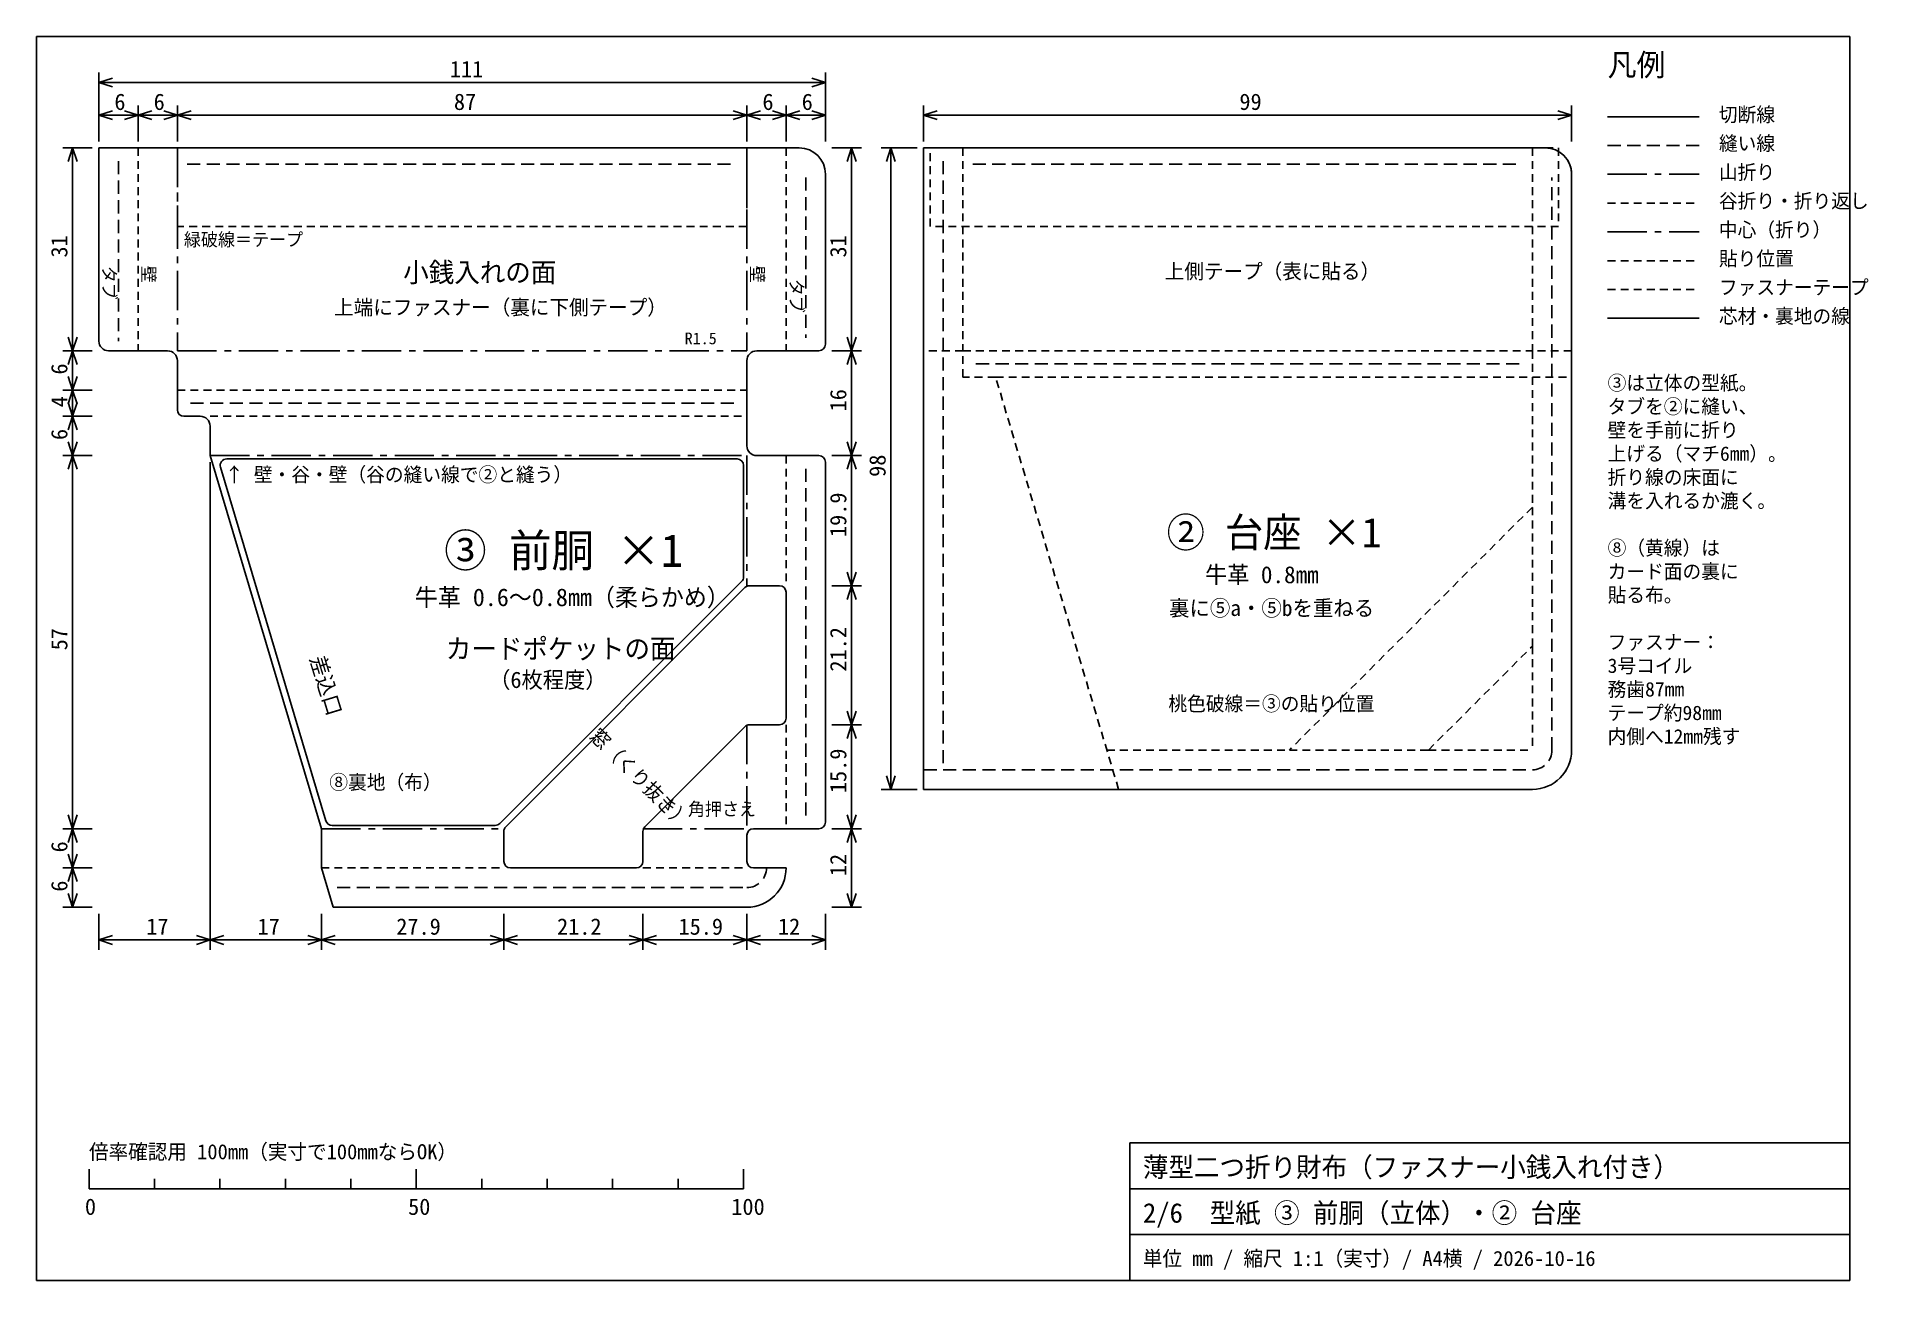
# Model space of a CAD drawing. Extents: x -138 to 141, y -95 to 95.
import ezdxf

# ---------------------------------------------------------------- set-up
doc = ezdxf.new("R2010")
doc.units = 0
for name, pattern in [('CENTER', [9.4, 6, -1.2, 1, -1.2]), ('DASHED', [3, 2, -1]), ('HIDDEN', [2, 1.2, -0.8])]:
    doc.linetypes.add(name, pattern=pattern)
for name, color, linetype in [('ファスナー', 3, 'CONTINUOUS'), ('中心線', 4, 'CENTER'), ('切断線', 7, 'CONTINUOUS'), ('図枠', 7, 'CONTINUOUS'), ('寸法', 7, 'CONTINUOUS'), ('山折り', 4, 'CENTER'), ('文字', 7, 'CONTINUOUS'), ('縫い線', 1, 'DASHED'), ('芯材・裏地', 2, 'CONTINUOUS'), ('谷折り', 4, 'HIDDEN'), ('貼り位置', 6, 'HIDDEN')]:
    doc.layers.add(name, color=color, linetype=linetype)

msp = doc.modelspace()

# ---------------------------------------------------------------- linework, layer by layer
at = {"layer": 'ファスナー', "color": 3, "linetype": 'HIDDEN'}
for p, q in [((-117, 78), (-30, 78)), ((-117, 66), (-117, 78)), ((-30, 78), (-30, 66)), ((-2, 78), (94, 78)), ((-2, 66), (-2, 78)), ((94, 78), (94, 66)), ((-30, 66), (-117, 66)), ((94, 66), (-2, 66)), ((101.5, 56.37), (115.5, 56.37))]:
    msp.add_line(p, q, dxfattribs=at)
at = {"layer": '中心線', "color": 4, "linetype": 'CENTER'}
msp.add_line((101.5, 65.17), (115.5, 65.17), dxfattribs=at)
at = {"layer": '切断線', "color": 7, "linetype": 'CONTINUOUS'}
for p, q in [((101.5, 82.77), (115.5, 82.77)), ((-129, 78), (-22, 78)), ((-129, 48.5), (-129, 78)), ((-3, 78), (92, 78)), ((-3, -20), (-3, 78)), ((-18, 74), (-18, 48)), ((96, 74), (96, -14)), ((-118.5, 47), (-127.5, 47)), ((-117, 38), (-117, 45.5)), ((-30, 45.5), (-30, 32.5)), ((-19, 47), (-28.5, 47)), ((-113.5, 37), (-116, 37)), ((-112, 31), (-112, 35.5)), ((-95, -26), (-112, 31)), ((-28.5, 31), (-19, 31)), ((-18, 30), (-18, -25)), ((-30.292893, 10.828427), (-66.828427, -25.707107)), ((-25, 11.12132), (-29.585786, 11.12132)), ((-24, -9.12132), (-24, 10.12132)), ((-45.585786, -25.707107), (-30.292893, -10.414214)), ((-29.585786, -10.12132), (-25, -10.12132)), ((90, -20), (-3, -20)), ((-95, -32), (-95, -26)), ((-67.12132, -26.414214), (-67.12132, -31)), ((-45.87868, -31), (-45.87868, -26.414214)), ((-30, -27), (-30, -31)), ((-19, -26), (-29, -26)), ((-93.210526, -38), (-95, -32)), ((-66.12132, -32), (-46.87868, -32)), ((-29, -32), (-24, -32)), ((-30, -38), (-93.210526, -38))]:
    msp.add_line(p, q, dxfattribs=at)
for centre, radius, start, end in [((-22, 74), 4, 0, 90), ((92, 74), 4, 0, 90), ((-127.5, 48.5), 1.5, 180, 270), ((-19, 48), 1, 270, 0), ((-118.5, 45.5), 1.5, 0, 90), ((-28.5, 45.5), 1.5, 90, 180), ((-116, 38), 1, 180, 270), ((-113.5, 35.5), 1.5, 0, 90), ((-28.5, 32.5), 1.5, 180, 270), ((-19, 30), 1, 0, 90), ((-29.585786, 10.12132), 1, 90, 135), ((-25, 10.12132), 1, 0, 90), ((-29.585786, -11.12132), 1, 90, 135), ((-25, -9.12132), 1, 270, 0), ((90, -14), 6, 270, 0), ((-19, -25), 1, 270, 0), ((-66.12132, -26.414214), 1, 135, 180), ((-44.87868, -26.414214), 1, 135, 180), ((-29, -27), 1, 90, 180), ((-66.12132, -31), 1, 180, 270), ((-46.87868, -31), 1, 270, 0), ((-29, -31), 1, 180, 270), ((-30, -32), 6, 270, 0)]:
    msp.add_arc(centre, radius, start, end, dxfattribs=at)
at = {"layer": '図枠', "color": 7, "linetype": 'CONTINUOUS'}
for p, q in [((138.5, 95), (-138.5, 95)), ((-138.5, 95), (-138.5, -95)), ((138.5, -95), (138.5, 95)), ((28.5, -95), (28.5, -74)), ((28.5, -74), (138.5, -74)), ((-130.5, -81), (-130.5, -78)), ((-80.5, -81), (-80.5, -78)), ((-30.5, -81), (-30.5, -78)), ((-130.5, -81), (-30.5, -81)), ((-120.5, -81), (-120.5, -79.5)), ((-110.5, -81), (-110.5, -79.5)), ((-100.5, -81), (-100.5, -79.5)), ((-90.5, -81), (-90.5, -79.5)), ((-70.5, -81), (-70.5, -79.5)), ((-60.5, -81), (-60.5, -79.5)), ((-50.5, -81), (-50.5, -79.5)), ((-40.5, -81), (-40.5, -79.5)), ((28.5, -81), (138.5, -81)), ((28.5, -88), (138.5, -88)), ((-138.5, -95), (138.5, -95))]:
    msp.add_line(p, q, dxfattribs=at)
at = {"layer": '寸法', "color": 7, "linetype": 'CONTINUOUS'}
for p, q in [((-129, 79), (-129, 89.5)), ((-129, 88), (-126.907676, 88.679837)), ((-129, 88), (-18, 88)), ((-129, 88), (-126.907676, 87.320163)), ((-18, 88), (-20.092324, 88.679837)), ((-18, 88), (-20.092324, 87.320163)), ((-18, 79), (-18, 89.5)), ((-129, 79), (-129, 84.5)), ((-123, 79), (-123, 84.5)), ((-123, 79), (-123, 84.5)), ((-117, 79), (-117, 84.5)), ((-117, 79), (-117, 84.5)), ((-30, 79), (-30, 84.5)), ((-30, 79), (-30, 84.5)), ((-24, 79), (-24, 84.5)), ((-24, 79), (-24, 84.5)), ((-18, 79), (-18, 84.5)), ((-3, 79), (-3, 84.5)), ((96, 79), (96, 84.5)), ((-129, 83), (-126.907676, 83.679837)), ((-129, 83), (-123, 83)), ((-129, 83), (-126.907676, 82.320163)), ((-123, 83), (-125.092324, 83.679837)), ((-123, 83), (-125.092324, 82.320163)), ((-123, 83), (-120.907676, 83.679837)), ((-123, 83), (-117, 83)), ((-123, 83), (-120.907676, 82.320163)), ((-117, 83), (-119.092324, 83.679837)), ((-117, 83), (-119.092324, 82.320163)), ((-117, 83), (-114.907676, 83.679837)), ((-117, 83), (-30, 83)), ((-117, 83), (-114.907676, 82.320163)), ((-30, 83), (-32.092324, 83.679837)), ((-30, 83), (-32.092324, 82.320163)), ((-30, 83), (-27.907676, 83.679837)), ((-30, 83), (-24, 83)), ((-30, 83), (-27.907676, 82.320163)), ((-24, 83), (-26.092324, 83.679837)), ((-24, 83), (-26.092324, 82.320163)), ((-24, 83), (-21.907676, 83.679837)), ((-24, 83), (-18, 83)), ((-24, 83), (-21.907676, 82.320163)), ((-18, 83), (-20.092324, 83.679837)), ((-18, 83), (-20.092324, 82.320163)), ((-3, 83), (-0.907676, 83.679837)), ((-3, 83), (96, 83)), ((-3, 83), (-0.907676, 82.320163)), ((96, 83), (93.907676, 83.679837)), ((96, 83), (93.907676, 82.320163)), ((-130, 78), (-134.5, 78)), ((-133, 78), (-133.679837, 75.907676)), ((-133, 78), (-133, 47)), ((-133, 78), (-132.320163, 75.907676)), ((-17, 78), (-12.5, 78)), ((-14, 78), (-14.679837, 75.907676)), ((-14, 78), (-14, 47)), ((-14, 78), (-13.320163, 75.907676)), ((-4, 78), (-9.5, 78)), ((-8, 78), (-8.679837, 75.907676)), ((-8, 78), (-8, -20)), ((-8, 78), (-7.320163, 75.907676)), ((-133, 47), (-133.679837, 49.092324)), ((-133, 47), (-132.320163, 49.092324)), ((-14, 47), (-14.679837, 49.092324)), ((-14, 47), (-13.320163, 49.092324)), ((-130, 47), (-134.5, 47)), ((-130, 47), (-134.5, 47)), ((-133, 47), (-133.679837, 44.907676)), ((-133, 47), (-133, 41)), ((-133, 47), (-132.320163, 44.907676)), ((-17, 47), (-12.5, 47)), ((-17, 47), (-12.5, 47)), ((-14, 47), (-14.679837, 44.907676)), ((-14, 47), (-14, 31)), ((-14, 47), (-13.320163, 44.907676)), ((-133, 41), (-133.679837, 43.092324)), ((-133, 41), (-132.320163, 43.092324)), ((-130, 41), (-134.5, 41)), ((-130, 41), (-134.5, 41)), ((-133, 41), (-133.679837, 38.907676)), ((-133, 41), (-133, 37)), ((-133, 41), (-132.320163, 38.907676)), ((-130, 37), (-134.5, 37)), ((-130, 37), (-134.5, 37)), ((-133, 37), (-133.679837, 39.092324)), ((-133, 37), (-133.679837, 34.907676)), ((-133, 37), (-132.320163, 39.092324)), ((-133, 37), (-133, 31)), ((-133, 37), (-132.320163, 34.907676)), ((-130, 31), (-134.5, 31)), ((-130, 31), (-134.5, 31)), ((-133, 31), (-133.679837, 33.092324)), ((-133, 31), (-133.679837, 28.907676)), ((-133, 31), (-132.320163, 33.092324)), ((-133, 31), (-133, -26)), ((-133, 31), (-132.320163, 28.907676)), ((-17, 31), (-12.5, 31)), ((-17, 31), (-12.5, 31)), ((-14, 31), (-14.679837, 33.092324)), ((-14, 31), (-14.679837, 28.907676)), ((-14, 31), (-13.320163, 33.092324)), ((-14, 31), (-14, 11.12132)), ((-14, 31), (-13.320163, 28.907676)), ((-112, 30), (-112, -44.5)), ((-112, 30), (-112, -44.5)), ((-14, 11.12132), (-14.679837, 13.213645)), ((-14, 11.12132), (-13.320163, 13.213645)), ((-17, 11.12132), (-12.5, 11.12132)), ((-17, 11.12132), (-12.5, 11.12132)), ((-14, 11.12132), (-14.679837, 9.028996)), ((-14, 11.12132), (-14, -10.12132)), ((-14, 11.12132), (-13.320163, 9.028996)), ((-14, -10.12132), (-14.679837, -8.028996)), ((-14, -10.12132), (-13.320163, -8.028996)), ((-17, -10.12132), (-12.5, -10.12132)), ((-17, -10.12132), (-12.5, -10.12132)), ((-14, -10.12132), (-14.679837, -12.213645)), ((-14, -10.12132), (-14, -26)), ((-14, -10.12132), (-13.320163, -12.213645)), ((-8, -20), (-8.679837, -17.907676)), ((-8, -20), (-7.320163, -17.907676)), ((-4, -20), (-9.5, -20)), ((-133, -26), (-133.679837, -23.907676)), ((-133, -26), (-132.320163, -23.907676)), ((-14, -26), (-14.679837, -23.907676)), ((-14, -26), (-13.320163, -23.907676)), ((-130, -26), (-134.5, -26)), ((-130, -26), (-134.5, -26)), ((-133, -26), (-133.679837, -28.092324)), ((-133, -26), (-133, -32)), ((-133, -26), (-132.320163, -28.092324)), ((-17, -26), (-12.5, -26)), ((-17, -26), (-12.5, -26)), ((-14, -26), (-14.679837, -28.092324)), ((-14, -26), (-14, -38)), ((-14, -26), (-13.320163, -28.092324)), ((-133, -32), (-133.679837, -29.907676)), ((-133, -32), (-132.320163, -29.907676)), ((-130, -32), (-134.5, -32)), ((-130, -32), (-134.5, -32)), ((-133, -32), (-133.679837, -34.092324)), ((-133, -32), (-133, -38)), ((-133, -32), (-132.320163, -34.092324)), ((-133, -38), (-133.679837, -35.907676)), ((-133, -38), (-132.320163, -35.907676)), ((-14, -38), (-14.679837, -35.907676)), ((-14, -38), (-13.320163, -35.907676)), ((-130, -38), (-134.5, -38)), ((-129, -39), (-129, -44.5)), ((-95, -39), (-95, -44.5)), ((-95, -39), (-95, -44.5)), ((-67.12132, -39), (-67.12132, -44.5)), ((-67.12132, -39), (-67.12132, -44.5)), ((-45.87868, -39), (-45.87868, -44.5)), ((-45.87868, -39), (-45.87868, -44.5)), ((-30, -39), (-30, -44.5)), ((-30, -39), (-30, -44.5)), ((-18, -39), (-18, -44.5)), ((-17, -38), (-12.5, -38)), ((-129, -43), (-126.907676, -42.320163)), ((-129, -43), (-112, -43)), ((-129, -43), (-126.907676, -43.679837)), ((-112, -43), (-114.092324, -42.320163)), ((-112, -43), (-114.092324, -43.679837)), ((-112, -43), (-109.907676, -42.320163)), ((-112, -43), (-95, -43)), ((-112, -43), (-109.907676, -43.679837)), ((-95, -43), (-97.092324, -42.320163)), ((-95, -43), (-97.092324, -43.679837)), ((-95, -43), (-92.907676, -42.320163)), ((-95, -43), (-67.12132, -43)), ((-95, -43), (-92.907676, -43.679837)), ((-67.12132, -43), (-69.213645, -42.320163)), ((-67.12132, -43), (-69.213645, -43.679837)), ((-67.12132, -43), (-65.028996, -42.320163)), ((-67.12132, -43), (-45.87868, -43)), ((-67.12132, -43), (-65.028996, -43.679837)), ((-45.87868, -43), (-47.971004, -42.320163)), ((-45.87868, -43), (-47.971004, -43.679837)), ((-45.87868, -43), (-43.786355, -42.320163)), ((-45.87868, -43), (-30, -43)), ((-45.87868, -43), (-43.786355, -43.679837)), ((-30, -43), (-32.092324, -42.320163)), ((-30, -43), (-32.092324, -43.679837)), ((-30, -43), (-27.907676, -42.320163)), ((-30, -43), (-18, -43)), ((-30, -43), (-27.907676, -43.679837)), ((-18, -43), (-20.092324, -42.320163)), ((-18, -43), (-20.092324, -43.679837))]:
    msp.add_line(p, q, dxfattribs=at)
at = {"layer": '山折り', "color": 4, "linetype": 'CENTER'}
for p, q in [((-117, 78), (-117, 47)), ((-30, 78), (-30, 47)), ((101.5, 73.97), (115.5, 73.97)), ((-117, 47), (-30, 47)), ((-112, 31), (-30, 31)), ((-30, 31), (-30, 11.12132)), ((-30, -10.12132), (-30, -26)), ((-95, -26), (-67.12132, -26)), ((-45.87868, -26), (-30, -26))]:
    msp.add_line(p, q, dxfattribs=at)
at = {"layer": '縫い線', "color": 1, "linetype": 'DASHED'}
for p, q in [((101.5, 78.37), (115.5, 78.37)), ((-126, 76), (-126, 48.5)), ((0, 76), (0, -17)), ((-115.5, 75.5), (-31.5, 75.5)), ((-21, 73.5), (-21, 49)), ((4.5, 75.5), (88.5, 75.5)), ((93, -14), (93, 73.5)), ((5, 45), (88, 45)), ((-115, 39), (-32, 39)), ((-21, 29), (-21, -24.5)), ((-3, -17), (90, -17)), ((-92.605263, -35), (-30, -35))]:
    msp.add_line(p, q, dxfattribs=at)
for centre in [(90, -14), (-30, -32)]:
    msp.add_arc(centre, 3, 270, 0, dxfattribs=at)
at = {"layer": '芯材・裏地', "color": 2, "linetype": 'CONTINUOUS'}
for p, q in [((101.5, 51.97), (115.5, 51.97)), ((-94.3186, -24.785805), (-110.423864, 29.214195)), ((-109.465576, 30.5), (-31.5, 30.5)), ((-30.5, 29.5), (-30.5, 12.449747)), ((-30.792893, 11.742641), (-67.742641, -25.207107)), ((-68.449747, -25.5), (-93.360313, -25.5))]:
    msp.add_line(p, q, dxfattribs=at)
for centre, start, end in [((-109.465576, 29.5), 90, 196.606981), ((-31.5, 29.5), 0, 90), ((-31.5, 12.449747), 315, 0), ((-93.360313, -24.5), 196.606981, 270), ((-68.449747, -24.5), 270, 315)]:
    msp.add_arc(centre, 1, start, end, dxfattribs=at)
at = {"layer": '谷折り', "color": 4, "linetype": 'HIDDEN'}
for p, q in [((-123, 78), (-123, 47)), ((-24, 78), (-24, 47)), ((101.5, 69.57), (115.5, 69.57)), ((-117, 41), (-30, 41)), ((-112, 37), (-30, 37)), ((-24, 31), (-24, 11.12132)), ((-24, -10.12132), (-24, -26)), ((-95, -32), (-67.12132, -32)), ((-45.87868, -32), (-30, -32))]:
    msp.add_line(p, q, dxfattribs=at)
at = {"layer": '貼り位置', "color": 6, "linetype": 'HIDDEN'}
for p, q in [((-3, 78), (92, 78)), ((-3, 47), (-3, 78)), ((3, 78), (3, 47)), ((90, 78), (90, 47)), ((96, 74), (96, 47)), ((101.5, 60.77), (115.5, 60.77)), ((3, 47), (-3, 47)), ((3, 43), (3, 47)), ((3, 47), (90, 47)), ((96, 47), (90, 47)), ((90, 47), (90, 43)), ((8, 43), (3, 43)), ((26.789474, -20), (8, 43)), ((8, 43), (90, 43)), ((90, 43), (96, 43)), ((90, 43), (90, 23.12132)), ((96, 43), (96, -14)), ((90, 23.12132), (52.87868, -14)), ((90, 1.87868), (90, 23.12132)), ((74.12132, -14), (90, 1.87868)), ((90, 1.87868), (90, -14)), ((25, -14), (52.87868, -14)), ((52.87868, -14), (74.12132, -14)), ((74.12132, -14), (90, -14)), ((90, -20), (26.789474, -20))]:
    msp.add_line(p, q, dxfattribs=at)
for centre, radius, start, end in [((92, 74), 4, 0, 90), ((90, -14), 6, 270, 0)]:
    msp.add_arc(centre, radius, start, end, dxfattribs=at)

# ---------------------------------------------------------------- texts
at = {"layer": '寸法', "color": 7}
for s, p in [('111', (-75.375, 88.8)), ('6', (-126.625, 83.8)), ('6', (-120.625, 83.8)), ('87', (-74.75, 83.8)), ('6', (-27.625, 83.8)), ('6', (-21.625, 83.8)), ('99', (45.25, 83.8)), ('17', (-121.75, -42.2)), ('17', (-104.75, -42.2)), ('27.9', (-83.56066, -42.2)), ('21.2', (-59, -42.2)), ('15.9', (-40.43934, -42.2)), ('12', (-25.25, -42.2))]:
    msp.add_text(s, height=2.5, dxfattribs=at).set_placement(p)
for s, p in [('31', (-133.8, 61.25)), ('31', (-14.8, 61.25)), ('6', (-133.8, 43.375)), ('4', (-133.8, 38.375)), ('16', (-14.8, 37.75)), ('6', (-133.8, 33.375)), ('98', (-8.8, 27.75)), ('19.9', (-14.8, 18.56066)), ('57', (-133.8, 1.25)), ('21.2', (-14.8, -2)), ('15.9', (-14.8, -20.56066)), ('6', (-133.8, -29.625)), ('12', (-14.8, -33.25)), ('6', (-133.8, -35.625))]:
    msp.add_text(s, height=2.5, rotation=90, dxfattribs=at).set_placement(p)
at = {"layer": '文字', "color": 7}
for s, height, p in [('凡例', 3.4, (101.5, 89)), ('切断線', 2.2, (118.5, 82)), ('縫い線', 2.2, (118.5, 77.6)), ('山折り', 2.2, (118.5, 73.2)), ('谷折り・折り返し', 2.2, (118.5, 68.8)), ('緑破線＝テープ', 2, (-116, 63)), ('中心（折り）', 2.2, (118.5, 64.4)), ('貼り位置', 2.2, (118.5, 60)), ('小銭入れの面', 3, (-82.5, 57.5)), ('上側テープ（表に貼る）', 2.3, (33.85, 58)), ('ファスナーテープ', 2.2, (118.5, 55.6)), ('上端にファスナー（裏に下側テープ）', 2.3, (-93.05, 52.5)), ('芯材・裏地の線', 2.2, (118.5, 51.2)), ('R1.5', 1.8, (-39.5, 48)), ('③は立体の型紙。', 2.2, (101.5, 41)), ('タブを②に縫い、', 2.2, (101.5, 37.4)), ('壁を手前に折り', 2.2, (101.5, 33.8)), ('上げる（マチ6mm）。', 2.2, (101.5, 30.2)), ('↑ 壁・谷・壁（谷の縫い線で②と縫う）', 2.2, (-109.807018, 27)), ('折り線の床面に', 2.2, (101.5, 26.6)), ('溝を入れるか漉く。', 2.2, (101.5, 23)), ('③ 前胴 ×1', 5, (-76.25, 14)), ('② 台座 ×1', 4.5, (34.125, 17)), ('⑧（黄線）は', 2.2, (101.5, 15.8)), ('牛革 0.8mm', 2.6, (40, 11.5)), ('カード面の裏に', 2.2, (101.5, 12.2)), ('牛革 0.6～0.8mm（柔らかめ）', 2.7, (-80.725, 8)), ('裏に⑤a・⑤bを重ねる', 2.4, (34.5, 6.5)), ('貼る布。', 2.2, (101.5, 8.6)), ('カードポケットの面', 3, (-76, 0)), ('ファスナー：', 2.2, (101.5, 1.4)), ('3号コイル', 2.2, (101.5, -2.2)), ('（6枚程度）', 2.5, (-69.375, -4.5)), ('桃色破線＝③の貼り位置', 2.2, (34.4, -8)), ('務歯87mm', 2.2, (101.5, -5.8)), ('テープ約98mm', 2.2, (101.5, -9.4)), ('内側へ12mm残す', 2.2, (101.5, -13)), ('⑧裏地（布）', 2.2, (-93.789474, -20)), ('角押さえ', 2, (-39, -24)), ('倍率確認用 100mm（実寸で100mmならOK）', 2.3, (-130.5, -76.5)), ('薄型二つ折り財布（ファスナー小銭入れ付き）', 3, (30.5, -79.2)), ('0', 2.5, (-131.125, -85)), ('50', 2.5, (-81.75, -85)), ('100', 2.5, (-32.375, -85)), ('2/6  型紙 ③ 前胴（立体）・② 台座', 3, (30.5, -86.2)), ('単位 mm / 縮尺 1:1（実寸）/ A4横 / 2026-10-16', 2.3, (30.5, -92.8))]:
    msp.add_text(s, height=height, dxfattribs=at).set_placement(p)
for s, height, rotation, p in [('タブ', 2, -90, (-128.4, 60)), ('壁', 2, -90, (-122.4, 60)), ('壁', 2, -90, (-29.4, 60)), ('タブ', 2, -90, (-23.4, 58)), ('差込口', 2.4, -73, (-96.77193, 0)), ('窓（くり抜き）', 2.2, -45, (-54.12132, -12))]:
    msp.add_text(s, height=height, rotation=rotation, dxfattribs=at).set_placement(p)

doc.saveas('drawing.dxf')
